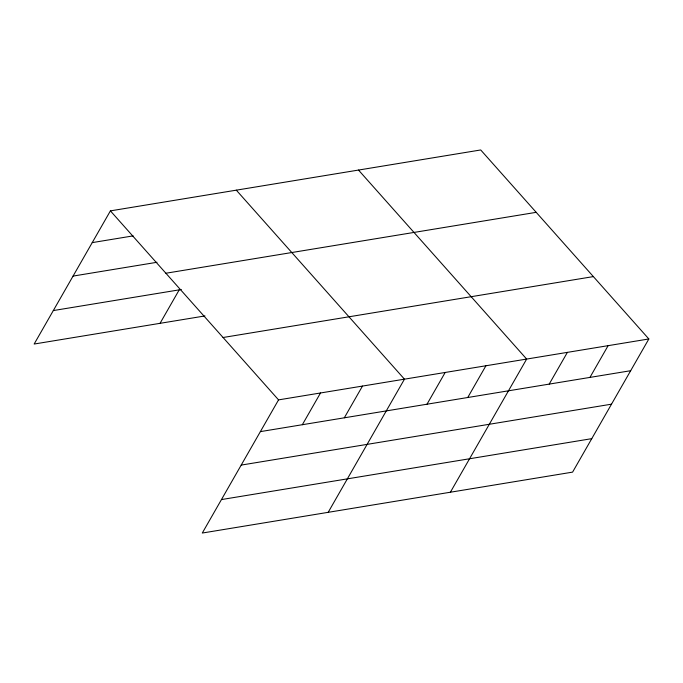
<?xml version="1.0" encoding="UTF-8"?>
<svg xmlns="http://www.w3.org/2000/svg" width="683" height="683" viewBox="0 0 683 683"><rect width="100%" height="100%" fill="white"/><g stroke="black" fill="none" stroke-linecap="round" stroke-linejoin="round"><path stroke-width="1.02" d="M648.85 338.964L278.553 399.879L202.288 533.039L572.593 472.124L648.85 338.964L480.712 149.961L110.407 210.876L34.15 344.036L204.96 315.939M160.053 323.324L179.219 289.857M302.338 424.715L320.515 392.973M344.309 417.808L362.485 386.074M328.19 512.327L404.456 379.167L236.309 190.164M427.003 404.208L445.188 372.466M467.744 397.506L485.92 365.764M450.387 492.23L526.653 359.07L358.515 170.067M549.209 384.102L567.385 352.368M589.941 377.409L608.118 345.666M92.231 242.619L133.151 235.883M73.064 276.086L157.005 262.281M165.892 273.243L536.198 212.336M53.317 310.569L181.311 289.515M223.068 337.504L593.365 276.598M260.368 431.622L630.674 370.707M241.201 465.089L611.507 404.174M221.454 499.572L591.76 438.657M110.407 210.876L278.553 399.879"/></g></svg>
